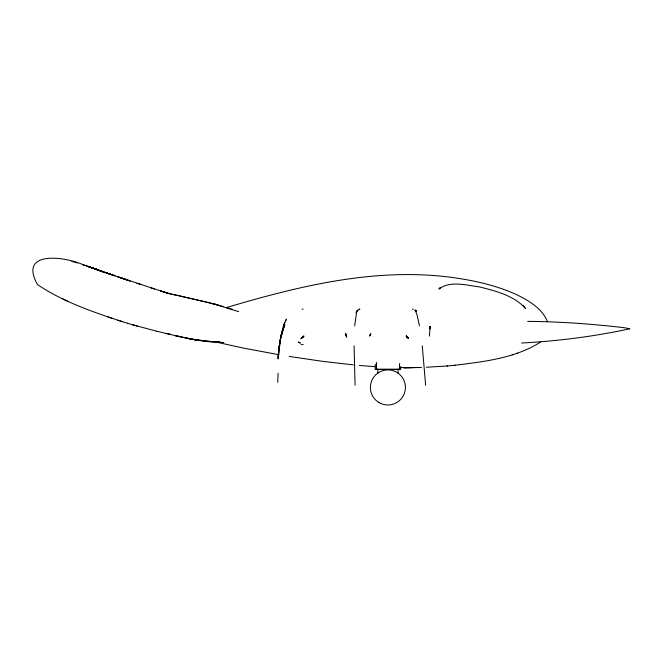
<?xml version="1.0" encoding="UTF-8"?>
<svg xmlns="http://www.w3.org/2000/svg" width="663" height="663" viewBox="0 0 663 663"><rect width="100%" height="100%" fill="white"/><g stroke="black" fill="none" stroke-linecap="round" stroke-linejoin="round"><path stroke-width="0.99" d="M354.067 345.804L355.078 385.228M277.739 382.336L278.095 373.286M429.931 328.889L430.038 326.519M429.475 336.116L430.022 327.116M354.68 325.906L356.752 311.113L356.155 312.903L356.619 311.585M279.264 346.434L279.587 344.097L278.046 358.832L280.988 335.843L280.01 341.404M278.435 354.025L278.17 357.2L278.311 355.501M278.468 353.727L278.593 352.351L278.319 355.351M278.742 350.876L278.908 349.451M429.839 327.721L429.964 326.644L429.682 328.657M278.908 349.36L279.222 346.749M279.082 347.884L279.405 345.415L278.99 349.086M279.653 343.616L279.977 341.528L279.454 345.025L279.778 342.812M280.176 340.359L279.852 342.332L280.524 338.312M280.068 340.964L280.391 339.108M280.449 338.735L280.739 337.144M280.698 337.334L283.341 326.097L286.474 319.052M281.725 332.238L281.187 334.798M280.888 337.252L282.687 330.182L281.054 336.423M281.419 334.807L282.529 330.663L280.731 338.039L282.405 331.069L284.8 324.771L284.303 325.856M281.792 333.431L281.178 336.017L282.836 329.743L281.667 333.92M281.228 335.619L281.949 332.818M282.015 332.536L283.341 328.326L281.841 333.232L283.897 326.892M282.438 331.102L282.272 331.682L284.245 325.981M283.341 326.097L283.872 324.547M283.391 328.168L284.096 326.378M284.154 323.809L284.717 322.458M356.47 311.966L357.05 310.964M369.564 336.124L370.899 333.704L369.498 335.693L370.095 335.064M286.184 319.541L285.587 320.635M356.677 311.502L357.175 310.723M303.787 336.149L300.72 338.776M439.801 288.098L440.646 287.377L438.889 289.068C450.218 280.333 466.752 285.314 479.714 286.971C496.032 291.049 514.156 295.657 525.709 308.668M357.423 310.582L357.871 310.218M540.536 342.075C515.076 358.368 483.833 361.625 454.495 365.321M359.114 309.488L359.852 309.173L358.84 309.198M226.191 307.632C298.118 286.292 373.551 267.695 448.992 277.051C472.396 280.076 495.866 285.024 517.364 295.027C529.397 300.985 542.259 308.701 547.522 321.721M512.25 354.796L512.69 354.655M516.925 353.313L517.389 353.164M426.384 367.261L447.616 365.951M446.986 366.009L455.232 365.255M421.444 367.451L400.062 367.634M303.165 344.603L301.126 344.603M521.599 343.011C557.923 341.089 594.297 336.472 629.85 328.773L624.14 327.688C592.134 323.983 559.895 321.596 527.673 321.381M302.104 309.223L303.074 309.198M403.933 367.7L420.342 367.501L403.933 367.7L412.767 367.625M399.441 369.266L376.526 369.266L376.526 363.109M222.014 342.547L223.771 342.572L207.478 341.594L189.659 338.768M216.867 341.81L219.992 341.826M412.394 309.173L413.38 309.198M220.298 342.506L199.77 340.575L178.364 336.348M212.127 341.611L193.264 339.406M374.512 366.639L359.338 365.446M353.371 364.874L323.179 361.426L289.308 356.462M195.486 339.895L197.847 340.285M278.957 354.738L243.139 348.017L214.439 341.735M191.524 339.191L195.842 339.962M195.767 339.937L191.425 339.158M83.173 264.752C65.09 256.523 18.125 249.992 37.451 284.535C63.209 301.955 93.118 312 122.415 321.696M186.021 338.047L191.822 339.249L187.438 338.379M156.683 331.227L179.234 336.572L178.645 336.423M165.162 292.424L160.711 291.04L172.256 294.331M169.363 293.742L175.554 295.01M173.35 294.563L178.811 295.69M176.391 295.192L215.284 304.251M187.762 338.453L178.919 336.489M179.524 295.864L205.936 301.922M166.181 333.423L170.756 334.401M214.348 341.71L216.337 342.183M174.924 335.503L179.234 336.572L174.667 335.437M156.692 331.227L132.368 324.713M206.914 302.162L214.87 304.234M238.755 311.676L212.947 303.637M215.326 304.367L218.185 305.03M212.55 303.621L223.166 306.546M71.836 261.388L77.546 262.979M137.44 326.171L127.495 323.262M127.52 323.271L117.732 320.212M162.501 291.571L166.363 292.806M150.899 287.858L154.52 289.018M165.004 292.375L168.816 293.593L117.799 276.819L123.649 278.783M226.042 307.417L232.357 309.331M125.431 279.388L122.116 278.269M140.78 284.518L136.943 283.258M107.862 316.939L112.793 318.596M120.823 277.838L126.882 279.894M103.13 271.755L130.097 280.996L124.263 278.99M106.909 273.048L110.514 274.283M94.395 268.648L89.439 266.932L96.607 269.427L87.798 266.36L114.981 275.841L106.138 272.783L113.282 275.253M82.809 264.62L83.513 264.869M91.138 267.529L97.801 269.849M98.538 270.114L93.856 268.474L99.732 270.786M93.06 268.2L101.928 271.316M88.394 266.518L103.876 272.012M102.417 271.49L97.983 269.916L100.337 270.753M88.527 266.567L99.69 270.777M94.569 268.764L89.041 266.75L94.088 268.598M100.536 271.117L104.804 272.866M298.267 342.075L300.414 343.127L299.56 342.655M62.728 298.889L67.626 301.159M414.831 310.243L416.124 311.204L415.436 310.64M415.361 310.574L416.024 311.138M407.413 337.243L408.284 338.022L406.311 336.149L408.259 338.08L406.361 336.257L407.297 337.135M415.933 311.055L415.154 309.894L417.11 315.157L419.447 325.898M407.281 337.144L406.27 335.967L407.372 337.508M415.734 310.839L416.281 311.486L415.626 310.715M346.219 334.815L345.489 333.655L346.782 337.542M415.403 310.417L416.024 311.196M523.173 305.527L525.568 308.552M345.763 334.135L345.315 333.29L345.622 333.854M422.265 345.804L425.629 385.228M400.634 366.506L400.634 369.407L375.225 369.407L375.225 364.575M399.532 363.597L399.532 369.399M398.057 369.109L398.057 373.228M377.802 369.109L377.802 373.228M376.344 362.636L376.344 369.399M303.803 336.141L302.568 337.459L303.861 336.108M302.751 337.218L301.499 338.296L302.85 337.21M357.962 310.135L357.299 310.698L357.921 310.176M88.842 266.683L83.032 264.703L88.842 266.683M299.394 342.564L298.441 342.166L299.344 342.547M408.35 337.997L407.554 337.459L408.4 338.031M407.331 337.376L406.27 335.967L407.331 337.376M346.335 335.975L345.871 334.517L346.335 335.984M379.137 402.615A17.528 17.528 0 0 0 405.433 387.441A17.528 17.528 0 0 0 379.137 372.258A17.528 17.528 0 0 0 379.137 402.615"/></g></svg>
